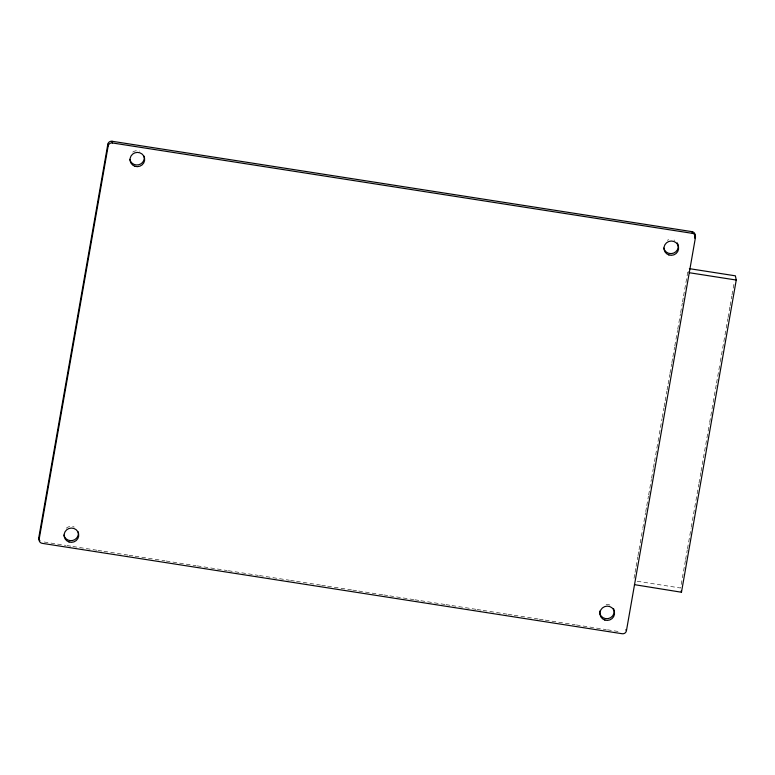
<?xml version="1.0" encoding="UTF-8"?>
<svg xmlns="http://www.w3.org/2000/svg" width="775" height="775" viewBox="0 0 775 775"><rect width="100%" height="100%" fill="white"/><g stroke="black" fill="none" stroke-linecap="round" stroke-linejoin="round"><path stroke-width="0.58" stroke-dasharray="3.88 2.91" d="M634.028 578.305L634.861 573.539M635.074 572.347L635.907 567.581M636.12 566.389L637.786 556.857M637.999 555.665L638.833 550.899M639.046 549.708L642.601 529.451M642.804 528.259L645.527 512.769M645.74 511.578L646.573 506.811M646.786 505.62L648.452 496.087M648.665 494.896L651.378 479.405M651.591 478.214L653.267 468.681M653.47 467.49L654.313 462.723M654.517 461.532L659.118 435.317M659.331 434.126L662.044 418.636M662.257 417.444L663.923 407.912M664.136 406.72L664.969 401.954M665.183 400.762L666.858 391.23M667.062 390.038L667.905 385.272M668.108 384.08L669.784 374.548M669.988 373.356L671.663 363.824M671.877 362.632L672.71 357.866M672.923 356.674L674.589 347.142M674.802 345.95L677.515 330.46M677.728 329.268L680.45 313.778M680.653 312.587L682.329 303.054M682.533 301.863L683.376 297.096M683.579 295.905L687.764 272.073M685.4 560.606L680.595 588.012L635.955 581.056M685.613 559.414L687.28 549.882M687.493 548.69L691.048 528.434M691.252 527.242L698.779 484.346M698.992 483.154L700.871 472.43M701.084 471.239L709.445 423.576M709.658 422.385L716.342 384.255M716.555 383.063L720.111 362.807M720.324 361.615L727.851 318.719M728.054 317.527L729.934 306.803M730.147 305.612L731.823 296.079M732.026 294.887L734.332 281.78M44.185 542.016L65.72 545.368M66.912 545.552L71.697 546.298M72.889 546.491L96.817 550.211M98.008 550.405L102.794 551.151M103.986 551.335L127.904 555.065M129.105 555.249L133.891 555.995M135.083 556.179L164.988 560.838M166.179 561.023L196.085 565.682M197.276 565.876L227.172 570.536M228.373 570.72L258.269 575.379M259.47 575.563L289.366 580.223M290.567 580.407L295.353 581.153M296.544 581.347L320.463 585.067M321.664 585.261L326.44 586.007M327.641 586.191L351.559 589.92M352.751 590.104L357.537 590.85M358.738 591.034L382.656 594.764M383.848 594.948L388.633 595.694M389.835 595.878L413.753 599.608M414.945 599.802L419.73 600.538M420.932 600.732L444.85 604.461M446.042 604.645L450.827 605.391M452.019 605.575L475.947 609.305M477.138 609.489L481.924 610.235M483.116 610.419L507.034 614.149M508.235 614.333L513.021 615.079M514.212 615.273L538.131 618.993M539.332 619.186L544.118 619.932M545.309 620.116L575.215 624.776M576.406 624.96L606.302 629.62M607.503 629.804L619.458 631.673M606.079 604.5A7.343 7.14 -11.7 0 1 610.69 605.449M667.352 240.298A7.343 7.14 -11.7 0 1 668.728 239.708M674.124 240.017A7.343 7.14 -11.7 0 1 674.763 240.347M132.757 152.045A7.343 7.14 -11.7 0 1 139.529 151.106M66.233 528.201A7.343 7.14 -11.7 0 1 74.245 527.048"/><path stroke-width="1.16" d="M38.798 537.55L107.822 144.227A3.672 3.565 -11.7 0 1 112.055 141.263L692.114 231.667A3.672 3.565 -11.7 0 1 695.107 235.755L695.456 237.45L626.433 630.773A3.672 3.565 -11.7 0 1 622.199 633.737L42.15 543.333A3.672 3.565 -11.7 0 1 39.157 539.235L38.798 537.55A3.672 3.565 -11.7 0 0 39.922 540.756M39.157 539.235L108.171 145.923L107.822 144.227M694.691 238.138L695.107 235.755M634.425 584.65L681.467 592.236L736.25 280.046L735.378 275.823L689.372 268.654M108.171 145.923A3.672 3.565 -11.7 0 1 112.404 142.958L692.462 233.362A3.672 3.565 -11.7 0 1 695.456 237.45M736.25 280.046L689.266 272.722L689.053 271.667M692.114 231.667L692.462 233.362M681.196 590.918L681.467 592.236M112.055 141.263L112.404 142.958M613.606 608.675A7.343 7.14 -11.7 0 1 608.084 618.624A7.343 7.14 -11.7 0 1 599.569 611.107M677.34 242.914A7.343 7.14 -11.7 0 1 673.533 253.144A7.343 7.14 -11.7 0 1 663.768 248.039M144.169 156.288A7.343 7.14 -11.7 0 1 138.502 164.813A7.343 7.14 -11.7 0 1 129.822 159.388M78.246 531.97A7.343 7.14 -11.7 0 1 72.579 540.495A7.343 7.14 -11.7 0 1 63.889 535.07M625.909 629.717A3.672 3.565 -11.7 0 1 625.774 630.027M668.873 254.946A7.343 7.14 -11.7 0 0 678.503 246.77A7.343 7.14 -11.7 0 0 666.51 242.817A7.343 7.14 -11.7 0 0 668.873 254.946M604.81 620.048A7.343 7.14 -11.7 0 0 614.43 611.872A7.343 7.14 -11.7 0 0 602.446 607.92A7.343 7.14 -11.7 0 0 604.81 620.048M69.004 541.977A7.343 7.14 -11.7 0 0 78.624 533.801A7.343 7.14 -11.7 0 0 66.631 529.848A7.343 7.14 -11.7 0 0 69.004 541.977M134.928 166.296A7.343 7.14 -11.7 0 0 144.547 158.119A7.343 7.14 -11.7 0 0 132.564 154.167A7.343 7.14 -11.7 0 0 134.928 166.296"/></g></svg>
